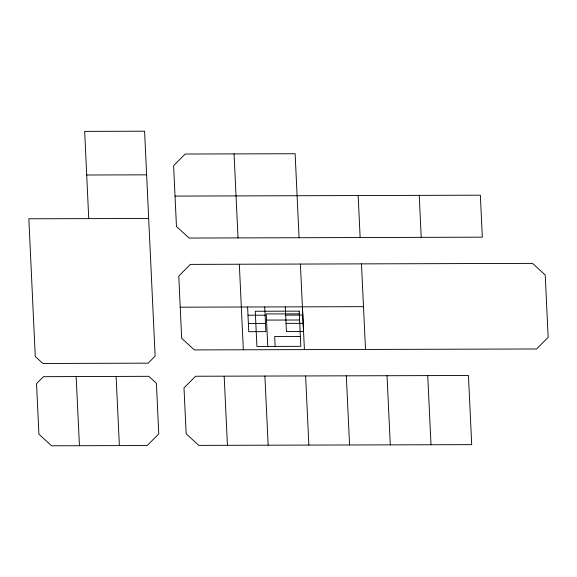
<?xml version="1.0" encoding="UTF-8"?>
<svg xmlns="http://www.w3.org/2000/svg" width="577" height="577" viewBox="0 0 577 577"><rect width="100%" height="100%" fill="white"/><g stroke="black" fill="none" stroke-linecap="round" stroke-linejoin="round"><path stroke-width="0.87" d="M86.701 175.004L146.63 174.838L155.134 356.153L148.166 363.157L42.878 363.481L35.269 356.514L28.85 218.784L148.678 218.474M175.026 196.093L480.36 195.185L482.314 237.169L189.09 238.056L176.454 226.444L173.612 165.678L185.188 154.023L295.135 153.734L299.059 237.724M239.325 264.23L190.323 264.389L178.776 276.087L181.668 338.288L194.341 349.914L536.581 348.977L548.15 337.321L545.222 274.969L532.542 263.379L239.325 264.23L243.335 349.777M180.219 307.188L363.488 306.668M76.15 376.565L148.801 376.312L156.41 383.272L158.762 433.875L147.193 445.531L51.548 445.79L38.911 434.171L36.546 383.64L43.506 376.666L76.15 376.565L79.446 445.718M264.893 376.053L195.574 376.247L183.998 387.903L186.162 433.774L198.798 445.386L471.712 444.643L468.452 375.497L264.893 376.053L268.154 445.199M299.297 313.859L266.235 313.938L267.757 346.424M247.995 315.23L265.117 315.186M285.658 315.136L302.781 315.085M266.524 320.084L299.586 319.997M248.377 323.459L265.499 323.416M286.048 323.365L303.17 323.315M300.357 336.456L274.674 336.528L275.135 346.402M427.737 375.613L431.005 444.737M387.03 375.721L390.29 444.86M361.462 263.884L365.515 349.46M346.315 375.836L349.575 444.975M300.386 264.064L304.411 349.619M305.601 375.944L308.868 445.076M234.067 153.893L238.02 237.912M224.179 376.168L227.432 445.307M116.121 376.42L119.367 445.61M419.248 195.358L421.21 237.349M358.173 195.545L360.135 237.529M302.398 306.856L303.552 331.544L286.43 331.595L285.276 306.906M264.728 306.957L265.882 331.645L248.766 331.688L247.605 307M146.63 174.838L144.589 131.21L84.675 131.376L88.743 218.625M299.174 311.147L255.265 311.263L256.909 346.452L300.819 346.33L299.174 311.147"/></g></svg>
